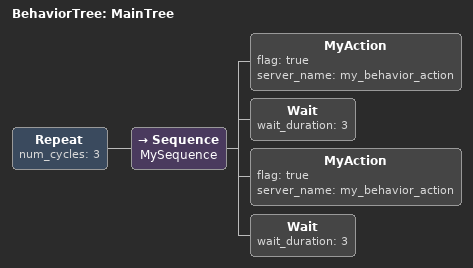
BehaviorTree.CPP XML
<root main_tree_to_execute="MainTree">
  <BehaviorTree ID="MainTree">
    <Repeat num_cycles="3">
      <Sequence name="MySequence">
        <MyAction flag="true" server_name="my_behavior_action"/>
        <Wait wait_duration="3"/>
        <MyAction flag="true" server_name="my_behavior_action"/>
        <Wait wait_duration="3"/>
      </Sequence>
    </Repeat>
  </BehaviorTree>
</root>
